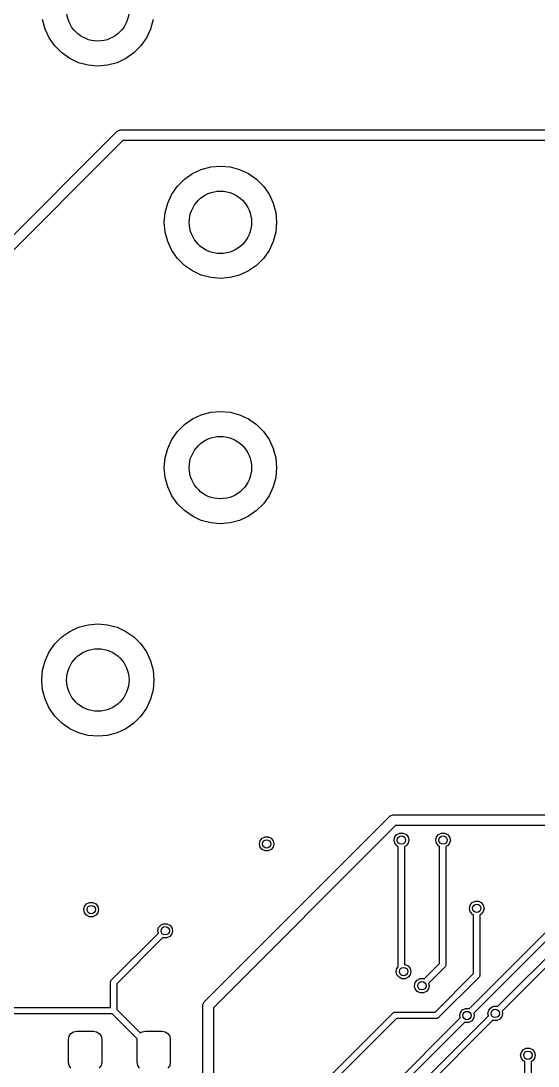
# Model space of a CAD drawing. Extents: x 0.05 to 3.89, y 0.04 to 4.21.
# Drawn here: x 1.148 to 1.637, y 1.818 to 2.807 of the extents above; entities that cross this region are included whole.
import ezdxf

# ---------------------------------------------------------------- set-up
doc = ezdxf.new("R2010")
doc.units = 0
doc.header["$MEASUREMENT"] = 0
doc.layers.add('BLACK', color=7, linetype='CONTINUOUS')

msp = doc.modelspace()

# ---------------------------------------------------------------- linework, layer by layer
at = {"layer": 'BLACK', "linetype": 'CONTINUOUS'}
for p, q in [((1.17053, 2.79885), (1.16813, 2.8078)), ((1.17444, 2.79046), (1.17053, 2.79885)), ((1.27042, 2.79885), (1.2665, 2.79046)), ((1.27281, 2.8078), (1.27042, 2.79885)), ((1.17976, 2.78287), (1.17444, 2.79046)), ((1.2665, 2.79046), (1.26119, 2.78287)), ((1.18631, 2.77631), (1.17976, 2.78287)), ((1.26119, 2.78287), (1.25464, 2.77631)), ((1.1939, 2.771), (1.18631, 2.77631)), ((1.20229, 2.76709), (1.1939, 2.771)), ((1.24705, 2.771), (1.23865, 2.76709)), ((1.25464, 2.77631), (1.24705, 2.771)), ((1.21124, 2.76469), (1.20229, 2.76709)), ((1.22047, 2.76388), (1.21124, 2.76469)), ((1.2297, 2.76469), (1.22047, 2.76388)), ((1.23865, 2.76709), (1.2297, 2.76469)), ((1.03956, 2.50293), (1.23859, 2.70196)), ((1.23859, 2.70196), (1.23935, 2.70258)), ((1.23935, 2.70258), (1.24099, 2.70326)), ((1.23935, 2.70258), (1.23935, 2.70258)), ((1.24099, 2.70326), (1.24115, 2.70333)), ((1.24115, 2.70333), (1.24213, 2.70343)), ((1.24115, 2.70333), (1.24115, 2.70333)), ((1.24213, 2.70343), (1.65943, 2.70343)), ((1.2442, 2.69343), (1.04517, 2.4944)), ((1.65943, 2.69343), (1.2442, 2.69343)), ((1.30235, 2.65676), (1.30994, 2.66207)), ((1.30994, 2.66207), (1.31834, 2.66599)), ((1.31834, 2.66599), (1.32728, 2.66838)), ((1.32728, 2.66838), (1.33651, 2.66919)), ((1.33651, 2.66919), (1.34574, 2.66838)), ((1.34574, 2.66838), (1.35469, 2.66599)), ((1.35469, 2.66599), (1.36309, 2.66207)), ((1.36309, 2.66207), (1.37068, 2.65676)), ((1.2958, 2.6502), (1.30235, 2.65676)), ((1.37068, 2.65676), (1.37723, 2.6502)), ((1.28657, 2.63422), (1.29048, 2.64262)), ((1.29048, 2.64262), (1.2958, 2.6502)), ((1.37723, 2.6502), (1.38254, 2.64262)), ((1.38254, 2.64262), (1.38646, 2.63422)), ((1.28417, 2.62527), (1.28657, 2.63422)), ((1.38646, 2.63422), (1.38886, 2.62527)), ((1.28336, 2.61604), (1.28417, 2.62527)), ((1.38886, 2.62527), (1.38966, 2.61604)), ((1.28417, 2.60681), (1.28336, 2.61604)), ((1.38966, 2.61604), (1.38886, 2.60681)), ((1.28657, 2.59786), (1.28417, 2.60681)), ((1.38886, 2.60681), (1.38646, 2.59786)), ((1.29048, 2.58947), (1.28657, 2.59786)), ((1.38646, 2.59786), (1.38254, 2.58947)), ((1.2958, 2.58188), (1.29048, 2.58947)), ((1.30235, 2.57533), (1.2958, 2.58188)), ((1.37723, 2.58188), (1.37068, 2.57533)), ((1.38254, 2.58947), (1.37723, 2.58188)), ((1.30994, 2.57001), (1.30235, 2.57533)), ((1.37068, 2.57533), (1.36309, 2.57001)), ((1.31834, 2.5661), (1.30994, 2.57001)), ((1.32728, 2.5637), (1.31834, 2.5661)), ((1.33651, 2.56289), (1.32728, 2.5637)), ((1.34574, 2.5637), (1.33651, 2.56289)), ((1.35469, 2.5661), (1.34574, 2.5637)), ((1.36309, 2.57001), (1.35469, 2.5661)), ((1.30994, 2.42999), (1.31834, 2.4339)), ((1.31834, 2.4339), (1.32728, 2.4363)), ((1.32728, 2.4363), (1.33651, 2.43711)), ((1.33651, 2.43711), (1.34574, 2.4363)), ((1.34574, 2.4363), (1.35469, 2.4339)), ((1.35469, 2.4339), (1.36309, 2.42999)), ((1.2958, 2.41812), (1.30235, 2.42467)), ((1.30235, 2.42467), (1.30994, 2.42999)), ((1.36309, 2.42999), (1.37068, 2.42467)), ((1.37068, 2.42467), (1.37723, 2.41812)), ((1.29048, 2.41053), (1.2958, 2.41812)), ((1.37723, 2.41812), (1.38254, 2.41053)), ((1.28657, 2.40214), (1.29048, 2.41053)), ((1.38254, 2.41053), (1.38646, 2.40214)), ((1.28417, 2.39319), (1.28657, 2.40214)), ((1.38646, 2.40214), (1.38886, 2.39319)), ((1.28336, 2.38396), (1.28417, 2.39319)), ((1.28417, 2.37473), (1.28336, 2.38396)), ((1.38886, 2.39319), (1.38966, 2.38396)), ((1.38966, 2.38396), (1.38886, 2.37473)), ((1.28657, 2.36578), (1.28417, 2.37473)), ((1.38886, 2.37473), (1.38646, 2.36578)), ((1.29048, 2.35738), (1.28657, 2.36578)), ((1.38646, 2.36578), (1.38254, 2.35738)), ((1.2958, 2.3498), (1.29048, 2.35738)), ((1.38254, 2.35738), (1.37723, 2.3498)), ((1.30235, 2.34324), (1.2958, 2.3498)), ((1.37723, 2.3498), (1.37068, 2.34324)), ((1.30994, 2.33793), (1.30235, 2.34324)), ((1.31834, 2.33401), (1.30994, 2.33793)), ((1.32728, 2.33162), (1.31834, 2.33401)), ((1.35469, 2.33401), (1.34574, 2.33162)), ((1.36309, 2.33793), (1.35469, 2.33401)), ((1.37068, 2.34324), (1.36309, 2.33793)), ((1.33651, 2.33081), (1.32728, 2.33162)), ((1.34574, 2.33162), (1.33651, 2.33081)), ((1.20229, 2.23291), (1.21124, 2.23531)), ((1.21124, 2.23531), (1.22047, 2.23612)), ((1.22047, 2.23612), (1.2297, 2.23531)), ((1.2297, 2.23531), (1.23865, 2.23291)), ((1.18631, 2.22369), (1.1939, 2.229)), ((1.1939, 2.229), (1.20229, 2.23291)), ((1.23865, 2.23291), (1.24705, 2.229)), ((1.24705, 2.229), (1.25464, 2.22369)), ((1.17444, 2.20954), (1.17976, 2.21713)), ((1.17976, 2.21713), (1.18631, 2.22369)), ((1.25464, 2.22369), (1.26119, 2.21713)), ((1.26119, 2.21713), (1.2665, 2.20954)), ((1.17053, 2.20115), (1.17444, 2.20954)), ((1.2665, 2.20954), (1.27042, 2.20115)), ((1.16813, 2.1922), (1.17053, 2.20115)), ((1.27042, 2.20115), (1.27281, 2.1922)), ((1.16732, 2.18297), (1.16813, 2.1922)), ((1.27281, 2.1922), (1.27362, 2.18297)), ((1.16813, 2.17374), (1.16732, 2.18297)), ((1.27362, 2.18297), (1.27281, 2.17374)), ((1.17053, 2.16479), (1.16813, 2.17374)), ((1.27281, 2.17374), (1.27042, 2.16479)), ((1.17444, 2.1564), (1.17053, 2.16479)), ((1.17976, 2.14881), (1.17444, 2.1564)), ((1.2665, 2.1564), (1.26119, 2.14881)), ((1.27042, 2.16479), (1.2665, 2.1564)), ((1.18631, 2.14226), (1.17976, 2.14881)), ((1.26119, 2.14881), (1.25464, 2.14226)), ((1.1939, 2.13694), (1.18631, 2.14226)), ((1.20229, 2.13303), (1.1939, 2.13694)), ((1.24705, 2.13694), (1.23865, 2.13303)), ((1.25464, 2.14226), (1.24705, 2.13694)), ((1.21124, 2.13063), (1.20229, 2.13303)), ((1.22047, 2.12982), (1.21124, 2.13063)), ((1.2297, 2.13063), (1.22047, 2.12982)), ((1.23865, 2.13303), (1.2297, 2.13063)), ((1.32127, 1.87852), (1.49656, 2.05381)), ((1.49656, 2.05381), (1.49732, 2.05443)), ((1.49732, 2.05443), (1.49912, 2.05518)), ((1.49912, 2.05518), (1.5001, 2.05528)), ((1.49912, 2.05518), (1.49912, 2.05518)), ((1.5001, 2.05528), (1.74382, 2.05528)), ((1.50217, 2.04528), (1.3298, 1.87291)), ((1.7387, 2.04528), (1.50217, 2.04528)), ((1.50358, 2.03688), (1.50634, 2.03821)), ((1.50634, 2.03821), (1.50941, 2.03821)), ((1.50941, 2.03821), (1.51217, 2.03688)), ((1.54295, 2.03688), (1.54571, 2.03821)), ((1.54571, 2.03821), (1.54878, 2.03821)), ((1.54878, 2.03821), (1.55154, 2.03688)), ((1.37343, 2.02795), (1.37411, 2.03094)), ((1.37411, 2.02496), (1.37343, 2.02795)), ((1.37411, 2.03094), (1.37602, 2.03334)), ((1.37602, 2.03334), (1.37878, 2.03467)), ((1.37878, 2.03467), (1.38185, 2.03467)), ((1.38185, 2.03467), (1.38461, 2.03334)), ((1.38461, 2.03334), (1.38652, 2.03094)), ((1.38652, 2.03094), (1.3872, 2.02795)), ((1.3872, 2.02795), (1.38652, 2.02496)), ((1.50098, 2.0315), (1.50167, 2.03449)), ((1.50167, 2.02851), (1.50098, 2.0315)), ((1.50167, 2.03449), (1.50358, 2.03688)), ((1.50358, 2.02611), (1.50167, 2.02851)), ((1.51217, 2.03688), (1.51408, 2.03449)), ((1.51408, 2.02851), (1.51217, 2.02611)), ((1.51408, 2.03449), (1.51476, 2.0315)), ((1.51476, 2.0315), (1.51408, 2.02851)), ((1.54035, 2.0315), (1.54104, 2.03449)), ((1.54104, 2.02851), (1.54035, 2.0315)), ((1.54104, 2.03449), (1.54295, 2.03688)), ((1.54295, 2.02611), (1.54104, 2.02851)), ((1.55154, 2.03688), (1.55345, 2.03449)), ((1.55345, 2.02851), (1.55154, 2.02611)), ((1.55345, 2.03449), (1.55413, 2.0315)), ((1.55413, 2.0315), (1.55345, 2.02851)), ((1.37602, 2.02257), (1.37411, 2.02496)), ((1.37878, 2.02124), (1.37602, 2.02257)), ((1.38185, 2.02124), (1.37878, 2.02124)), ((1.38461, 2.02257), (1.38185, 2.02124)), ((1.38652, 2.02496), (1.38461, 2.02257)), ((1.50487, 2.02549), (1.50358, 2.02611)), ((1.50487, 1.91163), (1.50487, 2.02549)), ((1.51217, 2.02611), (1.51087, 2.02549)), ((1.51087, 2.02549), (1.51087, 1.9138)), ((1.54385, 2.02568), (1.54295, 2.02611)), ((1.54385, 1.91463), (1.54385, 2.02568)), ((1.55154, 2.02611), (1.54985, 2.0253)), ((1.54985, 2.0253), (1.54985, 1.91339)), ((1.57205, 1.87196), (1.67859, 1.9785)), ((1.20728, 1.96575), (1.20797, 1.96874)), ((1.20797, 1.96874), (1.20988, 1.97113)), ((1.20988, 1.97113), (1.21264, 1.97247)), ((1.21264, 1.97247), (1.21571, 1.97247)), ((1.21571, 1.97247), (1.21847, 1.97113)), ((1.21847, 1.97113), (1.22038, 1.96874)), ((1.22038, 1.96874), (1.22106, 1.96575)), ((1.57224, 1.96693), (1.57293, 1.96992)), ((1.57293, 1.96992), (1.57484, 1.97232)), ((1.57484, 1.97232), (1.5776, 1.97365)), ((1.68195, 1.97338), (1.57628, 1.86771)), ((1.5776, 1.97365), (1.58067, 1.97365)), ((1.58067, 1.97365), (1.58343, 1.97232)), ((1.58343, 1.97232), (1.58534, 1.96992)), ((1.58534, 1.96992), (1.58602, 1.96693)), ((1.20797, 1.96276), (1.20728, 1.96575)), ((1.20988, 1.96036), (1.20797, 1.96276)), ((1.21264, 1.95903), (1.20988, 1.96036)), ((1.21571, 1.95903), (1.21264, 1.95903)), ((1.21847, 1.96036), (1.21571, 1.95903)), ((1.22038, 1.96276), (1.21847, 1.96036)), ((1.22106, 1.96575), (1.22038, 1.96276)), ((1.57293, 1.96394), (1.57224, 1.96693)), ((1.57484, 1.96154), (1.57293, 1.96394)), ((1.57613, 1.96092), (1.57484, 1.96154)), ((1.57613, 1.90518), (1.57613, 1.96092)), ((1.58343, 1.96154), (1.58213, 1.96092)), ((1.58213, 1.96092), (1.58213, 1.90394)), ((1.58534, 1.96394), (1.58343, 1.96154)), ((1.58602, 1.96693), (1.58534, 1.96394)), ((1.59882, 1.87393), (1.69148, 1.96659)), ((1.69485, 1.96147), (1.60305, 1.86967)), ((1.27736, 1.94567), (1.27804, 1.94866)), ((1.27804, 1.94866), (1.27996, 1.95106)), ((1.27996, 1.95106), (1.28272, 1.95239)), ((1.28272, 1.95239), (1.28579, 1.95239)), ((1.28579, 1.95239), (1.28855, 1.95106)), ((1.28855, 1.95106), (1.29046, 1.94866)), ((1.29046, 1.94866), (1.29114, 1.94567)), ((1.23321, 1.89887), (1.27785, 1.94351)), ((1.28208, 1.93926), (1.23833, 1.89551)), ((1.27785, 1.94351), (1.27736, 1.94567)), ((1.28272, 1.93895), (1.28208, 1.93926)), ((1.28579, 1.93895), (1.28272, 1.93895)), ((1.28855, 1.94028), (1.28579, 1.93895)), ((1.29046, 1.94268), (1.28855, 1.94028)), ((1.29114, 1.94567), (1.29046, 1.94268)), ((1.50295, 1.90709), (1.50364, 1.91008)), ((1.50364, 1.91008), (1.50487, 1.91163)), ((1.51087, 1.9138), (1.51138, 1.9138)), ((1.51138, 1.9138), (1.51414, 1.91247)), ((1.51414, 1.91247), (1.51605, 1.91008)), ((1.51605, 1.91008), (1.51673, 1.90709)), ((1.52933, 1.90011), (1.54385, 1.91463)), ((1.54897, 1.91126), (1.53356, 1.89586)), ((1.54934, 1.91172), (1.54897, 1.91126)), ((1.54979, 1.9128), (1.54934, 1.91172)), ((1.54985, 1.91339), (1.54979, 1.9128)), ((1.23284, 1.89842), (1.23321, 1.89887)), ((1.50364, 1.9041), (1.50295, 1.90709)), ((1.50555, 1.9017), (1.50364, 1.9041)), ((1.50831, 1.90037), (1.50555, 1.9017)), ((1.51138, 1.90037), (1.50831, 1.90037)), ((1.51414, 1.9017), (1.51138, 1.90037)), ((1.51605, 1.9041), (1.51414, 1.9017)), ((1.51673, 1.90709), (1.51605, 1.9041)), ((1.52096, 1.89669), (1.52287, 1.89909)), ((1.52287, 1.89909), (1.52563, 1.90042)), ((1.52563, 1.90042), (1.5287, 1.90042)), ((1.5287, 1.90042), (1.52933, 1.90011)), ((1.5397, 1.86875), (1.57613, 1.90518)), ((1.58126, 1.90182), (1.54307, 1.86363)), ((1.58163, 1.90227), (1.58126, 1.90182)), ((1.58176, 1.90259), (1.58163, 1.90227)), ((1.58208, 1.90335), (1.58176, 1.90259)), ((1.58213, 1.90394), (1.58208, 1.90335)), ((1.23233, 1.89675), (1.23239, 1.89734)), ((1.23233, 1.87308), (1.23233, 1.89675)), ((1.23239, 1.89734), (1.23284, 1.89842)), ((1.23833, 1.89551), (1.23833, 1.87132)), ((1.52028, 1.8937), (1.52096, 1.89669)), ((1.52096, 1.89071), (1.52028, 1.8937)), ((1.52287, 1.88831), (1.52096, 1.89071)), ((1.53337, 1.89071), (1.53146, 1.88831)), ((1.53406, 1.8937), (1.53337, 1.89071)), ((1.53356, 1.89586), (1.53406, 1.8937)), ((1.52563, 1.88698), (1.52287, 1.88831)), ((1.5287, 1.88698), (1.52563, 1.88698)), ((1.53146, 1.88831), (1.5287, 1.88698)), ((1.0241, 1.87308), (1.22441, 1.87308)), ((1.22441, 1.87308), (1.23233, 1.87308)), ((1.23833, 1.87132), (1.26066, 1.849)), ((1.3198, 1.87498), (1.3199, 1.87596)), ((1.3198, 1.76341), (1.3198, 1.87498)), ((1.3199, 1.87596), (1.32065, 1.87776)), ((1.32065, 1.87776), (1.32127, 1.87852)), ((1.32065, 1.87776), (1.32065, 1.87776)), ((1.3298, 1.87291), (1.3298, 1.76341)), ((1.56367, 1.86854), (1.56559, 1.87094)), ((1.56559, 1.87094), (1.56835, 1.87227)), ((1.56835, 1.87227), (1.57142, 1.87227)), ((1.57142, 1.87227), (1.57205, 1.87196)), ((1.58976, 1.86752), (1.59045, 1.87051)), ((1.59045, 1.87051), (1.59236, 1.87291)), ((1.59236, 1.87291), (1.59512, 1.87424)), ((1.59512, 1.87424), (1.59819, 1.87424)), ((1.59819, 1.87424), (1.59882, 1.87393)), ((1.60305, 1.86967), (1.60354, 1.86752)), ((1.22441, 1.86708), (1.02329, 1.86708)), ((1.23409, 1.86708), (1.22441, 1.86708)), ((1.25769, 1.84348), (1.23409, 1.86708)), ((1.3207, 1.68883), (1.49974, 1.86787)), ((1.5031, 1.86275), (1.32406, 1.68371)), ((1.38489, 1.6848), (1.56348, 1.8634)), ((1.39709, 1.6722), (1.59026, 1.86536)), ((1.59449, 1.86111), (1.40221, 1.66884)), ((1.49974, 1.86787), (1.50019, 1.86824)), ((1.50019, 1.86824), (1.50128, 1.86869)), ((1.50128, 1.86869), (1.50186, 1.86875)), ((1.50186, 1.86875), (1.5397, 1.86875)), ((1.54094, 1.86275), (1.5031, 1.86275)), ((1.54153, 1.86281), (1.54094, 1.86275)), ((1.54261, 1.86325), (1.54153, 1.86281)), ((1.54307, 1.86363), (1.54261, 1.86325)), ((1.56299, 1.86555), (1.56367, 1.86854)), ((1.56348, 1.8634), (1.56299, 1.86555)), ((1.57418, 1.86016), (1.57142, 1.85883)), ((1.57609, 1.86256), (1.57418, 1.86016)), ((1.57677, 1.86555), (1.57609, 1.86256)), ((1.57628, 1.86771), (1.57677, 1.86555)), ((1.59026, 1.86536), (1.58976, 1.86752)), ((1.59512, 1.8608), (1.59449, 1.86111)), ((1.59819, 1.8608), (1.59512, 1.8608)), ((1.60095, 1.86213), (1.59819, 1.8608)), ((1.60286, 1.86453), (1.60095, 1.86213)), ((1.60354, 1.86752), (1.60286, 1.86453)), ((1.19492, 1.84848), (1.19748, 1.85019)), ((1.19748, 1.85019), (1.20049, 1.85079)), ((1.20049, 1.85079), (1.21624, 1.85079)), ((1.21624, 1.85079), (1.21925, 1.85019)), ((1.21925, 1.85019), (1.22181, 1.84848)), ((1.26066, 1.849), (1.26244, 1.85019)), ((1.26244, 1.85019), (1.26545, 1.85079)), ((1.26545, 1.85079), (1.2812, 1.85079)), ((1.2812, 1.85079), (1.28421, 1.85019)), ((1.28421, 1.85019), (1.28677, 1.84848)), ((1.56771, 1.85914), (1.39001, 1.68143)), ((1.56835, 1.85883), (1.56771, 1.85914)), ((1.57142, 1.85883), (1.56835, 1.85883)), ((1.19262, 1.84291), (1.19322, 1.84593)), ((1.19262, 1.82126), (1.19262, 1.84291)), ((1.19322, 1.84593), (1.19492, 1.84848)), ((1.22181, 1.84848), (1.22351, 1.84593)), ((1.22351, 1.84593), (1.22411, 1.84291)), ((1.22411, 1.84291), (1.22411, 1.82126)), ((1.25758, 1.84291), (1.25769, 1.84348)), ((1.25758, 1.82126), (1.25758, 1.84291)), ((1.28677, 1.84848), (1.28848, 1.84593)), ((1.28848, 1.84593), (1.28907, 1.84291)), ((1.28907, 1.84291), (1.28907, 1.82126)), ((1.62067, 1.82795), (1.62135, 1.83094)), ((1.62135, 1.83094), (1.62326, 1.83334)), ((1.62326, 1.83334), (1.62603, 1.83467)), ((1.62603, 1.83467), (1.62909, 1.83467)), ((1.62909, 1.83467), (1.63185, 1.83334)), ((1.63185, 1.83334), (1.63377, 1.83094)), ((1.63377, 1.83094), (1.63445, 1.82795)), ((1.19322, 1.81825), (1.19262, 1.82126)), ((1.22411, 1.82126), (1.22351, 1.81825)), ((1.25818, 1.81825), (1.25758, 1.82126)), ((1.28907, 1.82126), (1.28848, 1.81825)), ((1.62135, 1.82496), (1.62067, 1.82795)), ((1.62326, 1.82257), (1.62135, 1.82496)), ((1.62456, 1.82194), (1.62326, 1.82257)), ((1.62456, 1.65404), (1.62456, 1.82194)), ((1.63185, 1.82257), (1.63056, 1.82194)), ((1.63056, 1.82194), (1.63056, 1.65404)), ((1.63377, 1.82496), (1.63185, 1.82257)), ((1.63445, 1.82795), (1.63377, 1.82496)), ((1.19492, 1.81569), (1.19322, 1.81825)), ((1.22351, 1.81825), (1.22181, 1.81569)), ((1.25988, 1.81569), (1.25818, 1.81825)), ((1.28848, 1.81825), (1.28677, 1.81569))]:
    msp.add_line(p, q, dxfattribs=at)
at = {"layer": 'BLACK'}
for centre, radius in [((1.22047, 2.81703), 0.02953), ((1.33651, 2.61604), 0.02953), ((1.33651, 2.38396), 0.02953), ((1.22047, 2.18297), 0.02953), ((1.38031, 2.02795), 0.00394), ((1.50787, 2.0315), 0.00394), ((1.54724, 2.0315), 0.00394), ((1.21417, 1.96575), 0.00394), ((1.57913, 1.96693), 0.00394), ((1.28425, 1.94567), 0.00394), ((1.50984, 1.90709), 0.00394), ((1.52717, 1.8937), 0.00394), ((1.56988, 1.86555), 0.00394), ((1.59665, 1.86752), 0.00394), ((1.62756, 1.82795), 0.00394)]:
    msp.add_circle(centre, radius, dxfattribs=at)

doc.saveas('drawing.dxf')
